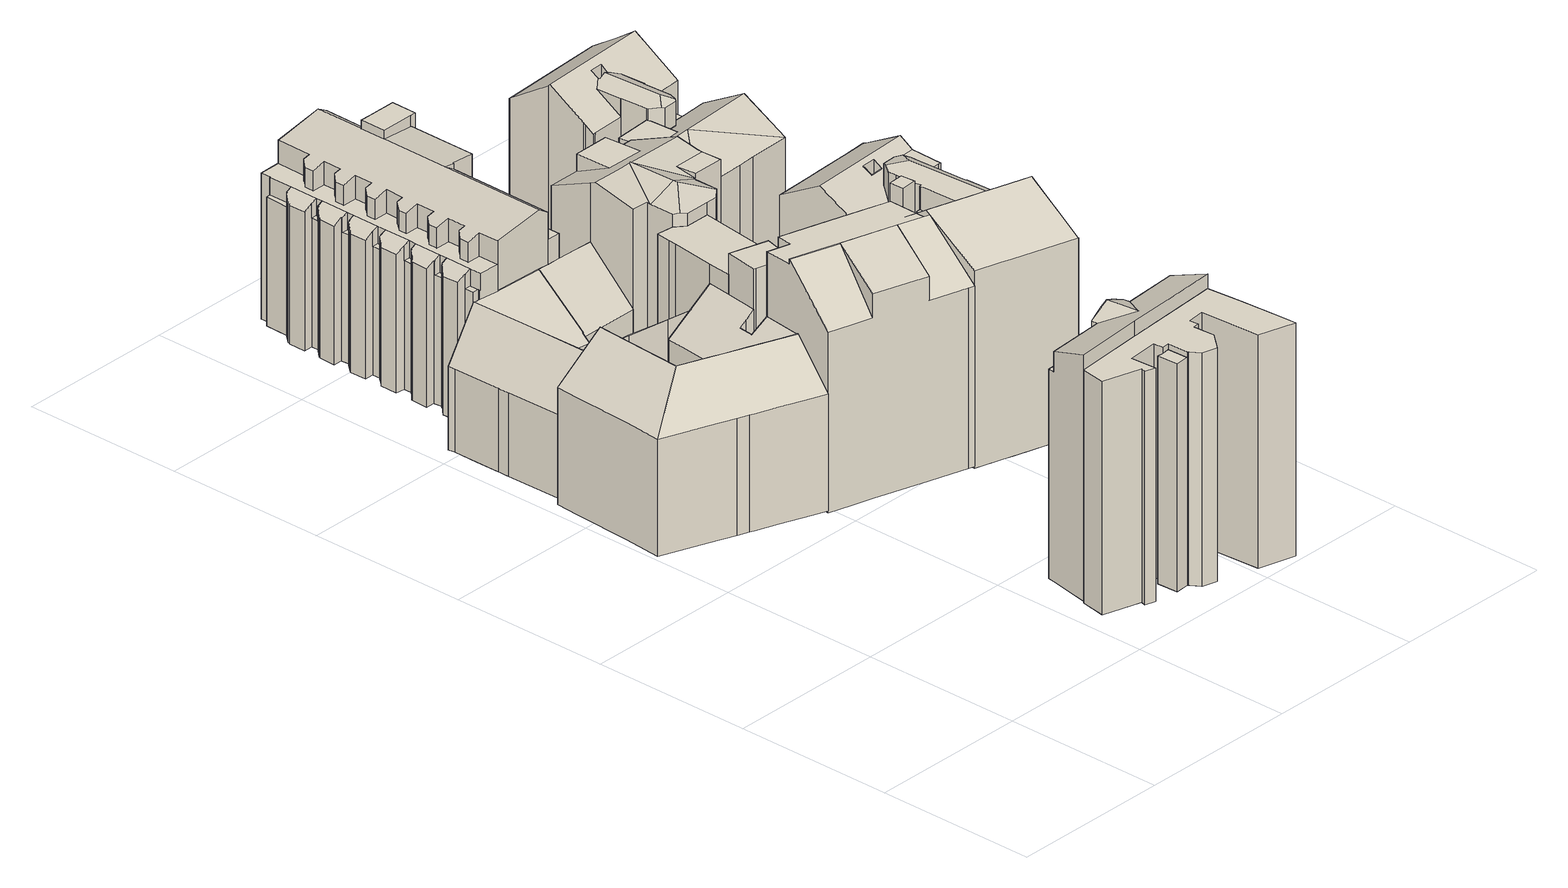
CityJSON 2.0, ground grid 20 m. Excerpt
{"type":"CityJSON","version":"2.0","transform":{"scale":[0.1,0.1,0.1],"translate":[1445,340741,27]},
"CityObjects":{
"building1":{"type":"Building","attributes":{"measuredHeight":19.35,"roofType":"SATTELDACH","HoeheDach":"48","NiedrigsteTraufeDesGebaeudes":"43","Blattnummer":"102081","HoeheGrund":"28"},"geometry":[{"type":"Solid","lod":"2","boundaries":[[[[0,1,2,3]],[[3,2,4,5]],[[6,7,8,9]],[[10,11,12,13,14,15,16,17,18]],[[19,20,21,22,23,24,25,26,27,28,29,30,10]],[[31,32,33,34,35,36,37,38,23,22,21,20,19,10,18]],[[18,17,16,15,14,39,40,41,42,43]],[[44,45,46,47,38,37,36,35,34,48]],[[26,25,49,50,7,6,51,52,53,54]],[[55,56,57,58,0,3,5,59,47,46,45,44,48,60,61,62,43,42,41,40,39,63,64,65,66,67,68,69,70,71,54,53,52,51,6,9]],[[30,72,73,74,75,13,12,11,10]],[[24,4,2,1,76,77,78,79,8,7,50,49,25]],[[27,26,54,71,70,28]],[[38,47,59,5,4,24,23]],[[56,55,9,8,79,78]],[[57,56,78,77,76,58]],[[70,69,68,80,29,28]],[[72,80,68,67,66,73]],[[66,65,64,75,74,73]],[[60,48,34,33,32,61]],[[13,75,64,63,39,14]],[[62,61,32,31,18,43]],[[29,80,72,30]],[[58,76,1,0]]]]}]},
"building2":{"type":"Building","attributes":{"measuredHeight":16.33,"roofType":"PULTDACH","HoeheDach":"45","NiedrigsteTraufeDesGebaeudes":"38","Blattnummer":"102081","HoeheGrund":"29"},"geometry":[{"type":"Solid","lod":"2","boundaries":[[[[81,82,83,84,85,86]],[[87,88,89,90]],[[91,92,93,94]],[[95,96,97,98]],[[99,100,101,102]],[[86,103,81]],[[104,105,106,107]],[[107,106,108,109]],[[110,85,84,111]],[[111,84,83,112]],[[112,83,82,113]],[[114,115,116,117]],[[117,116,118,119]],[[119,118,120,121]],[[122,123,124,125,126,127,128,92,91]],[[100,99,102,101,129,130,131,132,133,134,109,108]],[[135,104,107,109,134,133,132,131,136,137,138,139,140,141,114,117,119,121,142,124,123,122,91,94,143,144,145,146,87,90,147,148,95,98,149,150,110,111,112,113]],[[88,151,152,153,154,93,92,128,155,156,157,89]],[[156,155,128,127,130,129,101,100,158,157]],[[126,125,159,120,118,116,115,160,161,162,163,164,165,130,127]],[[157,158,96,95,148,147,90,89]],[[144,143,94,93,154,153,152,145]],[[166,86,85,110,150,149,98,97]],[[165,164,163,138,137,136,131,130]],[[142,121,120,159,125,124]],[[160,115,114,141,140,161]],[[140,139,138,163,162,161]],[[135,113,82,81,103,105,104]],[[146,145,152,151,88,87]],[[100,108,106,105,103,86,166,97,96,158]]]]}]},
"building3":{"type":"Building","children":["building3-1","building3-2","building3-3"]},
"building3-1":{"type":"BuildingPart","attributes":{"measuredHeight":27.63,"roofType":"FLACHDACH","HoeheDach":"55","NiedrigsteTraufeDesGebaeudes":"55","Blattnummer":"102081","HoeheGrund":"28"},"parents":["building3"],"geometry":[{"type":"Solid","lod":"2","boundaries":[[[[167,168,169,170,171]],[[172,173,174,175,176]],[[176,175,168,167]],[[175,174,169,168]],[[174,173,170,169]],[[173,172,171,170]],[[172,176,167,171]]]]}]},
"building3-2":{"type":"BuildingPart","attributes":{"measuredHeight":28.28,"roofType":"FLACHDACH","HoeheDach":"56","NiedrigsteTraufeDesGebaeudes":"56","Blattnummer":"102081","HoeheGrund":"28"},"parents":["building3"],"geometry":[{"type":"Solid","lod":"2","boundaries":[[[[167,171,170,177,178,179,180,181,182,183,184,185,186,187,188,189,190,191,192,193,194,195,196,197]],[[198,199,200,201,202,203,204,205,206,207,208,209,210,211,212,213,214,215,216,217,218,219,220,221]],[[221,220,171,167]],[[220,219,170,171]],[[219,218,177,170]],[[218,217,178,177]],[[217,216,179,178]],[[216,215,180,179]],[[215,214,181,180]],[[214,213,182,181]],[[213,212,183,182]],[[212,211,184,183]],[[211,210,185,184]],[[210,209,186,185]],[[209,208,187,186]],[[208,207,188,187]],[[207,206,189,188]],[[206,205,190,189]],[[205,204,191,190]],[[204,203,192,191]],[[203,202,193,192]],[[202,201,194,193]],[[201,200,195,194]],[[200,199,196,195]],[[199,198,197,196]],[[198,221,167,197]]]]}]},
"building3-3":{"type":"BuildingPart","attributes":{"measuredHeight":29.88,"roofType":"PULTDACH","HoeheDach":"58","NiedrigsteTraufeDesGebaeudes":"54","Blattnummer":"102081","HoeheGrund":"28"},"parents":["building3"],"geometry":[{"type":"Solid","lod":"2","boundaries":[[[[222,223,224,225,226]],[[227,228,229,230]],[[226,231,232,222]],[[233,234,235,236]],[[237,225,224,238]],[[222,232,239,223]],[[240,241,242,243]],[[230,244,245,227]],[[227,245,246,228]],[[234,247,248,249,250,246,245,251,232,231,235]],[[252,253,254,233,236,255,237,238,256,257,258,259,240,243,260,261,262,263]],[[233,254,253,252,263,250,249,248,247,234]],[[224,223,239,264,265,258,257,256,238]],[[263,262,261,229,228,246,250]],[[242,244,230,229,261,260,243]],[[265,266,241,240,259,258]],[[235,231,226,225,237,255,236]],[[267,251,245,244,242,241,266]],[[232,251,267,266,265,264,239]]]]}]},
"building4":{"type":"Building","children":["building4-1","building4-2","building4-3","building4-4","building4-5"]},
"building4-1":{"type":"BuildingPart","attributes":{"measuredHeight":20.9,"roofType":"FLACHDACH","HoeheDach":"54","NiedrigsteTraufeDesGebaeudes":"54","Blattnummer":"102081","HoeheGrund":"33"},"parents":["building4"],"geometry":[{"type":"Solid","lod":"2","boundaries":[[[[268,269,270,271,272,273]],[[274,275,276,277,278,279]],[[279,278,269,268]],[[278,277,270,269]],[[277,276,271,270]],[[276,275,272,271]],[[275,274,273,272]],[[274,279,268,273]]]]}]},
"building4-2":{"type":"BuildingPart","attributes":{"measuredHeight":14.9,"roofType":"FLACHDACH","HoeheDach":"48","NiedrigsteTraufeDesGebaeudes":"48","Blattnummer":"102081","HoeheGrund":"33"},"parents":["building4"],"geometry":[{"type":"Solid","lod":"2","boundaries":[[[[268,280,281,282,283,284,270,269]],[[285,286,287,288,289,290,291,292]],[[292,291,280,268]],[[291,290,281,280]],[[290,289,282,281]],[[289,288,283,282]],[[288,287,284,283]],[[287,286,270,284]],[[286,285,269,270]],[[285,292,268,269]]]]}]},
"building4-3":{"type":"BuildingPart","attributes":{"measuredHeight":17.17,"roofType":"FLACHDACH","HoeheDach":"48","NiedrigsteTraufeDesGebaeudes":"48","Blattnummer":"102081","HoeheGrund":"31"},"parents":["building4"],"geometry":[{"type":"Solid","lod":"2","boundaries":[[[[293,294,295,296,297,298]],[[299,300,301,302,303,304]],[[304,303,294,293]],[[303,302,295,294]],[[302,301,296,295]],[[301,300,297,296]],[[300,299,298,297]],[[299,304,293,298]]]]}]},
"building4-4":{"type":"BuildingPart","attributes":{"measuredHeight":21.57,"roofType":"PULTDACH","HoeheDach":"53","NiedrigsteTraufeDesGebaeudes":"51","Blattnummer":"102081","HoeheGrund":"31"},"parents":["building4"],"geometry":[{"type":"Solid","lod":"2","boundaries":[[[[305,306,307,308,309,310,311,312,313,314,315,316,317,318,319,320,321,322,323,324,325,326,327,328,329,330,331,332,333,334,335,336,337,338,339,340,341,342]],[[343,344,308,307]],[[345,346,347,348,309,308]],[[349,350,312,311]],[[351,342,341,352]],[[352,341,340,353]],[[353,340,339,354]],[[354,339,338,355]],[[355,338,337,356]],[[356,337,336,357]],[[357,336,335,358]],[[358,335,334,359]],[[359,334,333,360]],[[360,333,332,361]],[[361,332,331,362]],[[362,331,330,363]],[[363,330,329,364]],[[364,329,328,365]],[[365,328,327,366]],[[366,327,326,367]],[[367,326,325,368]],[[368,325,324,369]],[[369,324,323,370]],[[370,323,322,371]],[[371,322,321,372]],[[372,321,320,373]],[[373,320,319,374]],[[374,319,318,375]],[[375,318,317,376]],[[376,317,316,377]],[[377,316,315,378]],[[378,315,314,379]],[[379,314,313,380]],[[381,306,305,382]],[[382,305,342,351]],[[383,309,348,384]],[[384,348,347,385]],[[385,347,346,386]],[[344,345,308]],[[387,350,349,388]],[[388,349,311,389]],[[385,386,390,391,392,381,382,351,352,353,354,355,356,357,358,359,360,361,362,363,364,365,366,367,368,369,370,371,372,373,374,375,376,377,378,379,380,393,387,388,389,394,383,384]],[[344,343,391,390,386,346,345]],[[392,391,343,307,306,381]],[[383,394,389,311,310,309]],[[313,312,350,387,393,380]]]]}]},
"building4-5":{"type":"BuildingPart","attributes":{"measuredHeight":17.74,"roofType":"FLACHDACH","HoeheDach":"49","NiedrigsteTraufeDesGebaeudes":"47","Blattnummer":"102081","HoeheGrund":"31"},"parents":["building4"],"geometry":[{"type":"Solid","lod":"2","boundaries":[[[[395,396,397,398,399,400,401,402,403,404,405,406]],[[407,408,409,410,411,412,413,414,415,416,417,418,419]],[[420,421,422,423,424,425,426,427,428]],[[429,430,431,432,433,434,435,436,437,438,439]],[[440,441,442,443,444,445,446,447,448,449,450,451]],[[452,453,454,455,456,457,458,459,460,461]],[[462,463,464,465]],[[466,467,468,469]],[[470,471,472,473]],[[474,475,476,477]],[[478,479,480,481]],[[482,406,405,483]],[[483,405,404,484]],[[484,404,403,485]],[[485,403,402,486]],[[486,402,401,487]],[[462,400,399,463]],[[488,395,406,482]],[[489,417,416,490]],[[490,416,415,491]],[[491,415,414,492]],[[492,414,413,493]],[[493,413,412,494,495]],[[496,407,419,497]],[[498,428,427,499]],[[499,427,426,500]],[[500,426,425,501]],[[466,423,422,467]],[[464,421,420,465]],[[502,420,428,498]],[[503,439,438,504]],[[504,438,437,505]],[[505,437,436,506]],[[506,436,435,507]],[[507,435,434,508]],[[508,434,433,509]],[[470,432,431,471]],[[468,430,429,469]],[[510,429,439,503]],[[511,451,450,512]],[[512,450,449,513]],[[513,449,448,514]],[[514,448,447,515]],[[447,446,515]],[[515,446,445,516]],[[474,444,443,475]],[[472,442,441,473]],[[517,440,451,511]],[[518,461,460,519]],[[519,460,459,520]],[[520,459,458,521]],[[521,458,457,522]],[[522,457,456,523]],[[481,455,454,478]],[[476,453,452,477]],[[524,452,461,518]],[[525,526,527,528]],[[528,527,529,530]],[[531,532,410,533]],[[354,534,535,353]],[[353,535,536,352]],[[352,536,537,351]],[[351,537,538,382]],[[539,411,398,540]],[[359,541,542,358]],[[358,542,543,357]],[[357,543,544,356]],[[356,544,545,355]],[[463,399,421,464]],[[364,546,547,363]],[[363,547,548,362]],[[362,548,549,361]],[[361,549,550,360]],[[467,422,430,468]],[[369,551,552,368]],[[368,552,553,367]],[[367,553,554,366]],[[366,554,555,365]],[[471,431,442,472]],[[374,556,557,373]],[[373,557,558,372]],[[372,558,559,371]],[[371,559,560,370]],[[475,443,453,476]],[[379,561,562,378]],[[378,562,563,377]],[[377,563,564,376]],[[376,564,565,375]],[[478,454,566,479]],[[567,568,569,570]],[[570,569,571,380]],[[572,573,538,537,536,535,534,574,575,545,544,543,542,541,576,577,550,549,548,547,546,578,579,555,554,553,552,551,580,581,560,559,558,557,556,582,583,565,564,563,562,561,584,571,569,568,566,454,453,443,442,431,430,422,421,399,398,411,410,532]],[[585,379,378,377,376,375,586,587,374,373,372,371,370,588,589,369,368,367,366,365,590,591,364,363,362,361,360,592,593,359,358,357,356,355,594,595,354,353,352,351,382,596,381,597,525,528,530,598,496,497,599,489,490,491,492,493,495,600,488,482,483,484,485,486,487,601,502,498,499,500,501,602,510,503,504,505,506,507,508,509,603,604,517,511,512,513,514,515,516,605,524,518,519,520,521,522,523,606,607,608,567,570,380]],[[601,487,401,400,462,465,420,502]],[[602,423,466,469,429,510]],[[604,603,509,433,432,470,473,441,440,517]],[[605,516,445,444,474,477,452,524]],[[354,595,594,355,545,575,574,534]],[[359,593,592,360,550,577,576,541]],[[364,591,590,365,555,579,578,546]],[[369,589,588,370,560,581,580,551]],[[374,587,586,375,565,583,582,556]],[[379,585,380,571,584,561]],[[381,596,382,538,573,572]],[[480,479,566,568,567,608,607]],[[597,381,572,532,531,526,525]],[[456,455,481,480,607,606,523]],[[424,423,602,501,425]],[[598,530,529,609,408,407,496]],[[609,610,533,410,409,408]],[[412,411,539,494]],[[419,418,417,489,599,497]],[[600,495,494,611,396,395,488]],[[611,612,540,398,397,396]],[[494,539,540,612,611]],[[529,527,526,531,533,610,609]]]]}]},
"building5":{"type":"Building","children":["building5-1","building5-2","building5-3"]},
"building5-1":{"type":"BuildingPart","attributes":{"measuredHeight":21.46,"roofType":"FLACHDACH","HoeheDach":"50","NiedrigsteTraufeDesGebaeudes":"50","Blattnummer":"102081","HoeheGrund":"29"},"parents":["building5"],"geometry":[{"type":"Solid","lod":"2","boundaries":[[[[613,614,615,616,617,618,619,620,621,622]],[[623,624,625,626,627,628,629,630,631,632]],[[632,631,614,613]],[[631,630,615,614]],[[630,629,616,615]],[[629,628,617,616]],[[628,627,618,617]],[[627,626,619,618]],[[626,625,620,619]],[[625,624,621,620]],[[624,623,622,621]],[[623,632,613,622]]]]}]},
"building5-2":{"type":"BuildingPart","attributes":{"measuredHeight":24.39,"roofType":"SATTELDACH","HoeheDach":"53","NiedrigsteTraufeDesGebaeudes":"50","Blattnummer":"102081","HoeheGrund":"29"},"parents":["building5"],"geometry":[{"type":"Solid","lod":"2","boundaries":[[[[633,634,635,636,637]],[[638,639,640,634,633]],[[641,642,643,644,640,639]],[[645,646,647,648]],[[634,649,650,651,652,635]],[[640,644,653,649,634]],[[654,655,656,657]],[[658,659,660,661]],[[662,663,659,658]],[[664,643,642,622]],[[622,642,641,621]],[[665,647,646]],[[645,648,666]],[[667,668,669,670]],[[651,654,657]],[[663,671,672,673,636,674,652,675,676,677,665,646,645,666,678,660,659]],[[660,678,666,648,647,665,677,679,680,681,682,661]],[[683,684,685,686,687,664,622,621,688,620,689,690,691,692,693,694,695,662,658,661,682,681,680,679,696,667,670,697,698]],[[693,692,691,699,700,701,702,694]],[[690,689,620,638,633,637,699,691]],[[656,655,698,697,670,669]],[[668,667,696,679,677,676]],[[686,685,684,650,649,653]],[[684,683,698,655,654,651,650]],[[664,687,686,653,644,643]],[[688,621,641,639,638,620]],[[635,652,674,636]],[[695,694,702,671,663,662]],[[651,657,656,669,668,676,675,652]],[[702,701,700,699,637,636,673,672,671]]]]}]},
"building5-3":{"type":"BuildingPart","attributes":{"measuredHeight":28.03,"roofType":"PULTDACH","HoeheDach":"56","NiedrigsteTraufeDesGebaeudes":"50","Blattnummer":"102081","HoeheGrund":"28"},"parents":["building5"],"geometry":[{"type":"Solid","lod":"2","boundaries":[[[[703,704,705,706,707,708,709,710,711]],[[712,713,714,715]],[[716,717,718,719,713,720]],[[721,722,723,724]],[[724,723,725,726]],[[727,711,710,728]],[[729,704,703,730]],[[730,703,711,727]],[[731,715,714]],[[713,712,720]],[[706,732,733,707]],[[734,707,733,735,736]],[[736,735,737,738]],[[738,737,739,740]],[[741,742,743,744]],[[745,746,747,748]],[[749,718,717,750]],[[751,752,753,754,755,756,757,758,759,725,723,722,760]],[[761,714,713,719,754,753,752,751,760,762]],[[758,757,756,755,763,764,765,732,706,705,759]],[[709,766,767,768,769,746,745,770,771,772,773,728,710]],[[774,775,776,777,750,717,716,720,712,715,731,778,779,780]],[[781,782,749,750,777,776,775,774,780,783,721,724,726,784,729,730,727,728,773,772,771,770,745,748,785,741,744,786,787,788,789]],[[765,764,763,790,791,792,793,743,742,739,737,735,733,732]],[[736,738,740,747,746,769,768,767,766,794,734]],[[718,749,782,781,789,790,763,755,754,719]],[[741,785,748,747,740,739,742]],[[791,790,789,788,787,792]],[[787,786,744,743,793,792]],[[734,794,766,709,708,707]],[[725,759,705,704,729,784,726]],[[779,762,760,722,721,783,780]],[[778,731,714,761,762,779]]]]}]},
"building6":{"type":"Building","children":["building6-1","building6-2","building6-3"]},
"building6-1":{"type":"BuildingPart","attributes":{"measuredHeight":25.96,"roofType":"FLACHDACH","HoeheDach":"55","NiedrigsteTraufeDesGebaeudes":"55","Blattnummer":"102081","HoeheGrund":"29"},"parents":["building6"],"geometry":[{"type":"Solid","lod":"2","boundaries":[[[[795,796,797,798]],[[799,800,801,802]],[[802,801,796,795]],[[801,800,797,796]],[[800,799,798,797]],[[799,802,795,798]]]]}]},
"building6-2":{"type":"BuildingPart","attributes":{"measuredHeight":28.55,"roofType":"SATTELDACH","HoeheDach":"57","NiedrigsteTraufeDesGebaeudes":"52","Blattnummer":"102081","HoeheGrund":"28"},"parents":["building6"],"geometry":[{"type":"Solid","lod":"2","boundaries":[[[[803,804,805,806,807,808,809,810]],[[808,807,811,812,813,814,815,816,817,818,819,820,821,822,809]],[[823,824,825,826,827,828,817,816,829,830,831]],[[829,832,833,834,830]],[[816,815,835,836,837,838,832,829]],[[818,839,840,819]],[[841,806,805,842]],[[843,822,821,844]],[[844,821,820,845]],[[846,813,812,847]],[[847,812,811,848]],[[849,826,825,850]],[[850,825,824,851]],[[851,824,823,852]],[[852,823,831,853]],[[854,834,833,855]],[[856,838,837,857]],[[857,837,836,858]],[[814,835,815]],[[848,859,841,842,860,861,862,863,843,844,845,864,865,866,849,850,851,852,853,867,854,855,868,856,857,858,869,846,847]],[[861,860,842,805,804,803,810,862]],[[832,838,856,868,855,833]],[[840,839,827,826,849,866,865]],[[818,817,828,827,839]],[[831,830,834,854,867,853]],[[835,814,813,846,869,858,836]],[[820,819,840,865,864,845]],[[806,841,859,848,811,807]],[[810,809,822,843,863,862]]]]}]},
"building6-3":{"type":"BuildingPart","attributes":{"measuredHeight":25.37,"roofType":"SATTELDACH","HoeheDach":"54","NiedrigsteTraufeDesGebaeudes":"51","Blattnummer":"102081","HoeheGrund":"29"},"parents":["building6"],"geometry":[{"type":"Solid","lod":"2","boundaries":[[[[870,871,872,873]],[[874,875,871,870]],[[876,877,875,874]],[[873,872,877,876]],[[878,879,880,881]],[[881,880,882,883]],[[883,882,884,885]],[[886,887,888]],[[889,890,891,878,881,883,885,892,893,894,895,896,897,898,899,900,901,902,903,904,905],[870,873,876,874]],[[906,879,878,891,890,889,905,907,908,909]],[[892,885,884,887,886,910,893]],[[899,898,911,912,913,900]],[[914,907,905,904]],[[912,909,908,907,914,915,916,917,913]],[[911,918,919,920,921,910,886,888,906,909,912],[872,871,875,877]],[[887,884,882,880,879,906,888]],[[900,913,917,901]],[[901,917,916,902]],[[902,916,915,903]],[[903,915,914,904]],[[893,910,921,894]],[[894,921,920,895]],[[895,920,919,896]],[[896,919,918,897]],[[897,918,911,898]]]]}]},
"building7":{"type":"Building","children":["building7-1","building7-2","building7-3"]},
"building7-1":{"type":"BuildingPart","attributes":{"measuredHeight":21.04,"roofType":"PULTDACH","HoeheDach":"51","NiedrigsteTraufeDesGebaeudes":"47","Blattnummer":"102081","HoeheGrund":"30"},"parents":["building7"],"geometry":[{"type":"Solid","lod":"2","boundaries":[[[[922,923,924,925,926,927,928,929]],[[930,931,932,933,934]],[[932,935,933]],[[936,929,928,937]],[[937,928,927,938]],[[938,927,926,939]],[[940,925,924]],[[941,922,929,936]],[[942,931,930,943]],[[944,945,946,947]],[[947,946,948,949]],[[949,948,950,951]],[[951,950,952,953]],[[953,952,954,955]],[[955,954,956,957]],[[957,956,958,959]],[[960,961,962,963,964,965,966,923,922,941]],[[942,943,967,963,962,961,960,941,936,937,938,939,968,944,947,949,951,953,955,957,959,969,970]],[[963,967,943,930,934,964]],[[932,970,969,959,958,935]],[[942,970,932,931]],[[925,940,945,944,968,939,926]],[[965,964,934,933,966]],[[966,933,935,958,956,954,952,950,948,946,945,940,924,923]]]]}]},
"building7-2":{"type":"BuildingPart","attributes":{"measuredHeight":16.61,"roofType":"FLACHDACH","HoeheDach":"47","NiedrigsteTraufeDesGebaeudes":"47","Blattnummer":"102081","HoeheGrund":"31"},"parents":["building7"],"geometry":[{"type":"Solid","lod":"2","boundaries":[[[[971,972,973,974]],[[975,976,977,978]],[[978,977,972,971]],[[977,976,973,972]],[[976,975,974,973]],[[975,978,971,974]]]]}]},
"building7-3":{"type":"BuildingPart","attributes":{"measuredHeight":22.75,"roofType":"SATTELDACH","HoeheDach":"53","NiedrigsteTraufeDesGebaeudes":"49","Blattnummer":"102081","HoeheGrund":"30"},"parents":["building7"],"geometry":[{"type":"Solid","lod":"2","boundaries":[[[[979,980,981,982,983,984,985]],[[986,987,988,989,990,991,992,993,994,995,996,997,998,999,1000,982,981,980]],[[1001,1002,1003,1004,1005,1006,1007,1008,992,991]],[[1009,1010,1011,1006,1005]],[[1006,1011,1012,1013,1014,1015,996,995,1016,1007]],[[1017,985,984,1018]],[[1018,984,983,1019]],[[1020,979,985,1017]],[[1021,1000,999,1022]],[[1022,999,998,1023]],[[1024,994,993,1025]],[[1026,989,988,1027]],[[1027,988,987,1028]],[[1028,987,986,1029]],[[1030,1004,1003,1031]],[[1031,1003,1002,1032]],[[990,1001,991]],[[1033,1010,1009,1034]],[[996,1015,997]],[[1035,1014,1013,1036]],[[1036,1013,1012,1037]],[[1023,1038,1035,1036,1037,1039,1033,1034,1040,1030,1031,1032,1041,1026,1027,1028,1029,1042,1020,1017,1018,1019,1043,1021,1022],[1044,1024,1025,1045,1046,1047,1048]],[[1033,1039,1037,1012,1011,1010]],[[1040,1034,1009,1005,1004,1030]],[[1008,1007,1016,1048,1047,1046]],[[1026,1041,1032,1002,1001,990,989]],[[992,1008,1046,1045,1025,993]],[[1044,1048,1016,995,994,1024]],[[1035,1038,1023,998,997,1015,1014]],[[1042,1029,986,980,979,1020]],[[1000,1021,1043,1019,983,982]]]]}]}
},
"vertices":[
[186,549,14],[186,549,191],[184,531,191],[184,531,14],[202,526,207],[202,526,14],[158,625,14],[158,625,160],[213,616,207],[213,616,14],[61,527,208],[65,595,208],[66,611,208],[68,640,208],[11,649,156],[9,620,156],[9,616,156],[5,547,156],[1,499,156],[98,513,208],[114,507,208],[142,497,208],[178,483,208],[196,477,208],[196,477,207],[151,563,160],[150,561,161],[123,573,160],[120,574,160],[120,575,159],[103,582,159],[57,478,156],[89,466,156],[95,464,156],[103,461,156],[108,459,156],[136,449,156],[172,436,156],[190,429,156],[11,649,14],[9,620,14],[9,616,14],[5,547,14],[1,499,14],[108,459,14],[136,449,14],[172,436,14],[190,429,14],[103,461,14],[151,564,160],[155,597,160],[155,597,14],[151,564,14],[151,563,14],[150,561,14],[210,588,14],[204,546,14],[195,547,14],[194,548,14],[196,477,14],[95,464,14],[89,466,14],[57,478,14],[68,640,14],[106,634,14],[104,605,14],[103,602,14],[104,602,14],[122,601,14],[120,575,14],[120,574,14],[123,573,14],[104,602,159],[103,602,160],[104,605,160],[106,634,160],[194,548,198],[195,547,199],[204,546,207],[210,588,207],[122,601,159],
[146,734,124],[223,733,126],[223,793,184],[176,795,184],[159,795,184],[145,796,184],[10,793,22],[10,793,123],[9,801,123],[9,801,22],[11,649,22],[11,649,123],[10,717,123],[10,717,22],[57,800,22],[57,800,184],[83,798,184],[83,798,22],[89,726,114],[89,726,122],[89,717,122],[89,717,114],[146,734,131],[145,734,22],[145,734,131],[145,724,122],[145,724,22],[89,729,124],[89,729,22],[159,795,22],[176,795,22],[223,793,22],[223,733,22],[221,680,22],[221,680,126],[220,670,136],[220,670,22],[213,616,184],[213,616,22],[158,625,184],[158,625,22],[50,642,22],[90,636,22],[106,634,22],[106,634,184],[90,636,184],[50,642,184],[50,642,185],[88,707,123],[88,705,123],[88,705,22],[88,707,22],[89,717,22],[89,726,22],[146,734,22],[89,705,22],[134,699,22],[146,698,22],[146,697,22],[145,690,22],[147,690,22],[147,627,22],[10,719,22],[10,729,22],[10,731,22],[10,761,22],[48,800,22],[49,800,22],[88,798,22],[145,796,22],[10,761,123],[10,731,123],[10,729,123],[10,719,123],[49,713,185],[49,727,185],[48,800,185],[49,800,184],[147,627,184],[147,690,128],[145,690,128],[146,697,122],[146,698,121],[134,699,122],[89,705,123],[88,798,184],
[333,52,9],[316,51,9],[315,77,9],[323,77,9],[332,78,9],[332,78,285],[323,77,285],[315,77,285],[316,51,285],[333,52,285],
[322,89,9],[284,86,9],[286,54,9],[273,58,9],[275,64,9],[228,77,9],[233,108,9],[320,115,9],[445,124,9],[449,81,9],[453,24,9],[454,8,9],[409,20,9],[404,95,9],[383,93,9],[384,82,9],[376,81,9],[378,55,9],[360,34,9],[342,39,9],[334,51,9],[334,51,292],[342,39,292],[360,34,292],[378,55,292],[376,81,292],[384,82,292],[383,93,292],[404,95,292],[409,20,292],[454,8,292],[453,24,292],[449,81,292],[445,124,292],[320,115,292],[233,108,292],[228,77,292],[275,64,292],[273,58,292],[286,54,292],[284,86,292],[322,89,292],[323,77,292],[332,78,292],[333,52,292],
[317,164,265],[317,172,265],[248,167,265],[244,167,265],[243,159,265],[373,169,265],[442,174,265],[441,182,265],[372,177,265],[243,159,290],[317,164,290],[320,115,11],[320,115,310],[233,108,310],[233,108,11],[244,167,11],[248,167,11],[317,172,290],[352,175,11],[352,175,300],[360,176,296],[360,176,11],[372,177,290],[373,169,290],[442,174,290],[321,115,310],[349,117,310],[377,119,310],[445,124,310],[348,134,303],[377,119,11],[349,117,11],[321,115,11],[243,159,11],[317,172,11],[327,173,11],[334,174,11],[344,175,11],[372,177,11],[441,182,11],[442,174,11],[445,124,11],[327,173,295],[334,174,299],[344,175,303],[345,166,303],
[161,1048,56],[197,1048,56],[197,1016,56],[190,1016,56],[148,1016,56],[148,1048,56],[148,1048,265],[148,1016,265],[190,1016,265],[197,1016,265],[197,1048,265],[161,1048,265],
[162,1109,56],[185,1109,56],[222,1109,56],[222,1086,56],[222,1016,56],[197,1048,205],[197,1016,205],[222,1016,205],[222,1086,205],[222,1109,205],[185,1109,205],[162,1109,205],[161,1048,205],
[190,930,43],[189,845,43],[176,845,43],[176,795,43],[159,795,43],[160,930,43],[160,930,214],[159,795,214],[176,795,214],[176,845,214],[189,845,214],[190,930,214],
[83,824,244],[83,798,244],[146,796,255],[147,929,255],[148,1016,255],[148,1018,255],[148,1048,255],[148,1109,255],[86,1109,244],[85,1065,244],[77,1065,242],[68,1055,240],[68,1044,240],[85,1044,244],[85,1021,244],[76,1021,242],[67,1011,240],[67,1000,240],[85,1000,244],[85,977,244],[76,977,242],[67,967,240],[67,956,240],[85,956,244],[84,933,244],[76,933,242],[67,922,240],[67,912,240],[84,912,244],[84,889,244],[75,889,242],[66,879,240],[66,868,240],[84,868,244],[84,845,244],[75,845,242],[66,835,240],[66,824,240],[159,795,247],[160,929,247],[160,929,254],[160,930,254],[190,930,252],[190,1016,252],[161,1048,247],[162,1109,247],[66,824,39],[66,835,39],[75,845,39],[84,845,39],[84,868,39],[66,868,39],[66,879,39],[75,889,39],[84,889,39],[84,912,39],[67,912,39],[67,922,39],[76,933,39],[84,933,39],[85,956,39],[67,956,39],[67,967,39],[76,977,39],[85,977,39],[85,1000,39],[67,1000,39],[67,1011,39],[76,1021,39],[85,1021,39],[85,1044,39],[68,1044,39],[68,1055,39],[77,1065,39],[85,1065,39],[86,1109,39],[83,798,39],[83,824,39],[148,1016,39],[190,1016,39],[190,930,39],[160,930,39],[162,1109,39],[161,1048,39],[148,1048,39],[160,929,39],[159,795,39],[146,796,39],[148,1109,39],[148,1018,39],
[49,857,212],[49,856,212],[50,856,213],[57,856,216],[57,890,216],[50,890,213],[50,889,213],[49,889,212],[44,883,210],[39,879,207],[39,878,207],[38,857,207],[49,814,212],[49,813,212],[50,813,213],[57,813,216],[57,846,216],[50,846,213],[49,845,212],[48,845,212],[47,843,211],[44,840,210],[38,834,207],[38,824,207],[38,814,207],[50,900,213],[58,900,216],[58,933,216],[50,933,213],[50,933,212],[49,933,212],[42,925,209],[39,922,207],[39,901,207],[50,944,213],[58,944,216],[58,978,216],[51,978,213],[51,977,213],[50,977,213],[49,977,212],[40,967,208],[40,966,208],[39,965,207],[39,944,207],[50,988,213],[50,987,213],[58,987,216],[58,1022,216],[51,1022,213],[51,1021,213],[50,1021,213],[50,1021,212],[41,1011,208],[41,1010,208],[40,1009,207],[39,988,207],[51,1031,213],[58,1031,216],[58,1066,216],[51,1066,213],[51,1065,213],[50,1065,212],[41,1055,208],[41,1053,208],[40,1052,207],[40,1031,207],[50,890,195],[57,890,195],[58,900,195],[50,900,195],[50,933,195],[58,933,195],[58,944,195],[50,944,195],[51,978,195],[58,978,195],[58,987,195],[50,987,195],[51,1022,195],[58,1022,195],[58,1031,195],[51,1031,195],[58,1066,195],[58,1096,195],[52,1095,195],[51,1066,195],[38,857,39],[39,878,39],[39,879,39],[44,883,39],[49,889,39],[50,889,39],[49,857,39],[38,834,39],[44,840,39],[47,843,39],[48,845,39],[49,845,39],[50,846,195],[50,846,39],[49,814,39],[38,814,39],[39,901,39],[39,922,39],[42,925,39],[49,933,39],[50,900,39],[39,944,39],[39,965,39],[40,966,39],[40,967,39],[49,977,39],[50,977,39],[51,977,39],[50,944,39],[39,988,39],[40,1009,39],[41,1010,39],[41,1011,39],[50,1021,39],[51,1021,39],[50,988,39],[40,1031,39],[40,1052,39],[41,1053,39],[41,1055,39],[50,1065,39],[51,1065,39],[51,1031,39],[57,800,39],[57,800,195],[57,802,195],[57,802,39],[49,802,195],[49,802,39],[57,799,195],[57,799,216],[57,813,195],[84,845,216],[75,845,216],[66,835,216],[66,824,216],[83,824,216],[57,846,195],[57,856,195],[84,889,216],[75,889,216],[66,879,216],[66,868,216],[84,868,216],[84,933,216],[76,933,216],[67,922,216],[67,912,216],[84,912,216],[85,977,216],[76,977,216],[67,967,216],[67,956,216],[85,956,216],[85,1021,216],[76,1021,216],[67,1011,216],[67,1000,216],[85,1000,216],[85,1065,216],[77,1065,216],[68,1055,216],[68,1044,216],[85,1044,216],[58,1096,216],[59,1096,39],[59,1096,216],[59,1109,216],[59,1109,39],[86,1109,216],[83,798,216],[83,813,216],[84,846,216],[84,857,216],[84,890,216],[84,900,216],[84,934,216],[84,944,216],[85,978,216],[85,988,216],[85,1022,216],[85,1031,216],[85,1067,216],[85,1067,39],[85,1031,39],[85,1022,39],[85,988,39],[85,978,39],[84,944,39],[84,934,39],[84,900,39],[84,890,39],[84,857,39],[84,846,39],[83,813,39],[57,799,39],[49,813,39],[38,824,39],[49,856,39],[50,890,39],[50,933,39],[51,978,39],[50,987,39],[51,1022,39],[51,1066,39],[52,1095,39],[58,1096,39],[49,813,195],[50,813,195],[49,856,195],[50,856,195],
[272,569,16],[210,587,16],[213,616,16],[220,670,16],[221,680,16],[223,698,16],[226,698,16],[244,696,16],[256,686,16],[287,686,16],[287,686,231],[256,686,231],[244,696,231],[226,698,231],[223,698,231],[221,680,231],[220,670,231],[213,616,231],[210,587,231],[272,569,231],
[244,727,246],[279,727,260],[278,786,260],[277,786,259],[244,728,246],[244,696,246],[249,691,248],[280,722,260],[256,686,246],[287,686,246],[301,686,246],[310,693,249],[264,803,252],[312,803,252],[309,849,252],[263,848,252],[313,727,247],[313,728,247],[316,728,246],[279,786,259],[313,696,247],[316,728,252],[355,728,252],[354,753,252],[314,753,252],[223,848,16],[223,848,231],[225,848,231],[225,848,16],[223,793,16],[223,793,256],[301,686,16],[309,849,231],[263,848,231],[353,759,16],[353,759,253],[354,756,252],[354,756,16],[223,786,259],[243,786,259],[264,786,259],[278,786,259],[313,786,259],[352,786,259],[349,849,231],[243,848,231],[349,849,16],[309,849,16],[263,848,16],[243,848,16],[316,728,16],[313,728,16],[313,727,16],[313,696,16],[310,693,16],[249,691,16],[244,727,16],[244,728,16],[244,732,16],[243,732,16],[226,733,16],[223,733,16],[223,786,16],[352,786,16],[354,753,16],[355,728,16],[244,732,247],[243,732,247],[226,733,247],[223,733,247],
[207,545,256],[232,538,256],[232,537,256],[247,533,256],[250,543,256],[253,555,256],[258,574,256],[210,587,256],[204,546,256],[310,394,260],[326,454,292],[259,474,292],[243,414,260],[336,387,231],[357,381,231],[364,379,231],[365,443,292],[310,394,231],[202,526,12],[202,526,286],[204,525,286],[204,525,12],[230,518,286],[230,518,12],[204,546,12],[210,587,12],[232,538,12],[207,545,12],[243,414,231],[247,533,264],[250,543,264],[250,543,235],[275,535,264],[275,535,235],[278,548,264],[278,548,235],[331,533,264],[331,533,235],[331,532,12],[331,532,264],[344,528,264],[344,528,12],[331,552,12],[331,552,235],[335,545,235],[335,545,12],[364,379,12],[357,381,12],[234,481,286],[259,474,286],[326,454,286],[365,443,286],[366,499,286],[339,507,286],[273,526,286],[247,533,286],[232,537,286],[198,491,286],[234,481,292],[198,491,292],[366,499,264],[339,507,264],[273,526,264],[258,574,235],[272,569,235],[283,566,235],[298,562,235],[298,562,12],[283,566,12],[272,569,12],[258,574,12],[218,421,12],[243,414,12],[310,394,12],[336,387,12],[218,421,231],[190,429,231],[190,429,12],[366,499,12],[365,443,12],[198,491,12],[232,537,12],[331,533,12],[341,517,12],[341,516,12],[342,516,12],[366,509,12],[366,509,264],[342,516,264],[341,516,264],[341,517,264],[253,555,235],
[423,516,20],[404,515,20],[403,533,20],[422,534,20],[422,534,279],[403,533,279],[404,515,279],[423,516,279],
[397,370,249],[409,366,249],[488,344,249],[488,345,249],[490,412,296],[466,419,296],[365,448,296],[364,379,249],[492,463,261],[492,472,255],[490,473,255],[465,480,255],[467,448,276],[447,438,287],[425,460,276],[423,502,248],[416,504,248],[414,495,254],[369,508,254],[366,509,254],[422,541,277],[422,534,277],[423,516,277],[424,508,277],[422,508,276],[423,502,276],[441,540,287],[426,560,280],[421,552,277],[454,561,280],[449,568,277],[431,567,277],[465,480,276],[463,481,277],[460,543,277],[460,554,277],[422,508,248],[417,508,248],[488,345,10],[488,344,10],[366,509,10],[369,508,10],[414,495,10],[490,473,10],[492,472,10],[492,463,10],[424,508,10],[423,516,10],[422,534,10],[422,541,10],[421,552,10],[431,567,10],[449,568,10],[460,554,10],[460,543,10],[463,481,10],[490,412,10],[409,366,10],[397,370,10],[364,379,10],[365,448,10],[416,504,10],[417,508,10],[422,508,10],[426,560,10],[454,561,10],[465,480,10],
[444,593,16],[444,593,266],[427,592,266],[427,592,16],[445,582,16],[445,582,259],[428,581,16],[428,581,259],[495,544,16],[495,544,259],[492,544,259],[492,544,16],[460,543,259],[460,543,16],[460,554,259],[460,554,16],[459,555,243],[459,555,259],[458,583,259],[498,652,16],[496,602,16],[496,585,16],[459,555,16],[449,568,16],[431,567,16],[421,552,16],[422,541,16],[367,538,16],[365,538,16],[362,595,16],[359,649,16],[362,649,16],[408,651,16],[426,652,16],[467,654,16],[498,656,16],[496,585,259],[498,656,238],[498,652,240],[496,602,269],[449,568,251],[365,538,236],[362,595,269],[359,649,238],[467,654,238],[426,652,238],[408,651,238],[362,649,238],[367,538,236],[422,541,236],[421,552,242],[431,567,251],
[349,849,228],[350,824,228],[398,827,228],[396,865,228],[395,866,228],[395,868,228],[350,865,228],[348,865,228],[423,762,203],[444,763,203],[497,765,203],[399,814,236],[354,759,203],[494,820,236],[348,865,26],[350,865,26],[395,868,26],[395,866,26],[396,865,207],[349,849,26],[444,763,26],[423,762,26],[406,852,26],[406,852,215],[424,853,215],[424,853,26],[433,869,206],[433,869,26],[433,871,205],[433,871,26],[459,872,205],[459,872,26],[488,874,205],[488,874,26],[490,874,205],[490,874,26],[493,831,230],[493,831,26],[350,824,26],[351,810,26],[353,775,26],[353,759,26],[353,759,203],[353,775,214],[351,810,236],[354,759,26],[396,865,26],[494,820,26],[497,765,26],
[433,871,36],[431,904,36],[457,906,36],[459,872,36],[459,872,202],[457,906,202],[431,904,202],[433,871,202],
[343,960,256],[343,957,259],[391,960,259],[485,965,259],[483,991,241],[481,1021,221],[340,1012,222],[345,912,229],[346,910,227],[346,899,220],[349,899,220],[392,901,220],[390,934,242],[402,943,247],[401,952,253],[418,953,253],[418,944,247],[431,936,242],[432,904,220],[457,906,220],[488,908,220],[486,949,248],[392,901,242],[392,902,242],[395,868,242],[395,866,242],[403,855,245],[414,867,251],[410,941,251],[402,940,247],[406,852,244],[424,853,244],[426,856,245],[433,869,242],[433,871,242],[431,904,242],[432,904,242],[418,941,247],[340,1012,31],[481,1021,31],[483,991,31],[343,960,31],[486,949,31],[488,908,31],[457,906,31],[418,953,31],[401,952,31],[349,899,31],[346,899,31],[346,910,31],[345,912,31],[395,866,31],[395,868,31],[392,902,31],[424,853,31],[406,852,31],[431,904,31],[433,871,31],[433,869,31],[432,904,31],[426,856,31],[403,855,31],[392,901,31],[343,957,31],[485,965,31],[418,944,31],[402,943,31],[402,940,31],[410,941,31],[418,941,31]
]}
